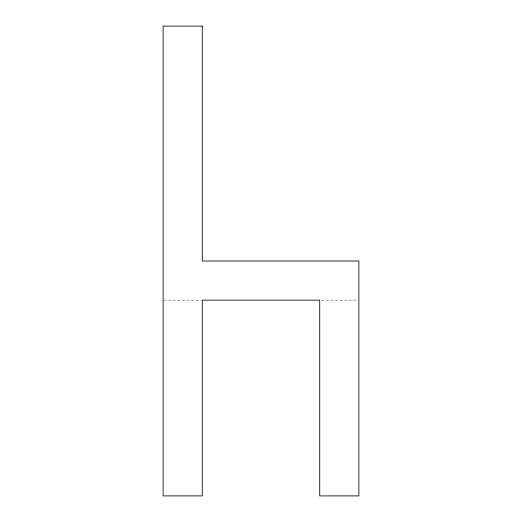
<?xml version="1.0" encoding="UTF-8"?>
<svg xmlns="http://www.w3.org/2000/svg" width="522" height="522" viewBox="0 0 522 522"><rect width="100%" height="100%" fill="white"/><g stroke="black" fill="none" stroke-linecap="round" stroke-linejoin="round"><path stroke-width="0.39" stroke-dasharray="2.61 1.96" d="M163.941 300.15L200.644 300.15M321.356 300.15L358.059 300.15"/><path stroke-width="0.78" d="M202.275 26.1L163.125 26.1L163.125 495.9L202.275 495.9L202.275 300.15L319.725 300.15L319.725 495.9L358.875 495.9L358.875 261L202.275 261L202.275 26.1"/></g></svg>
